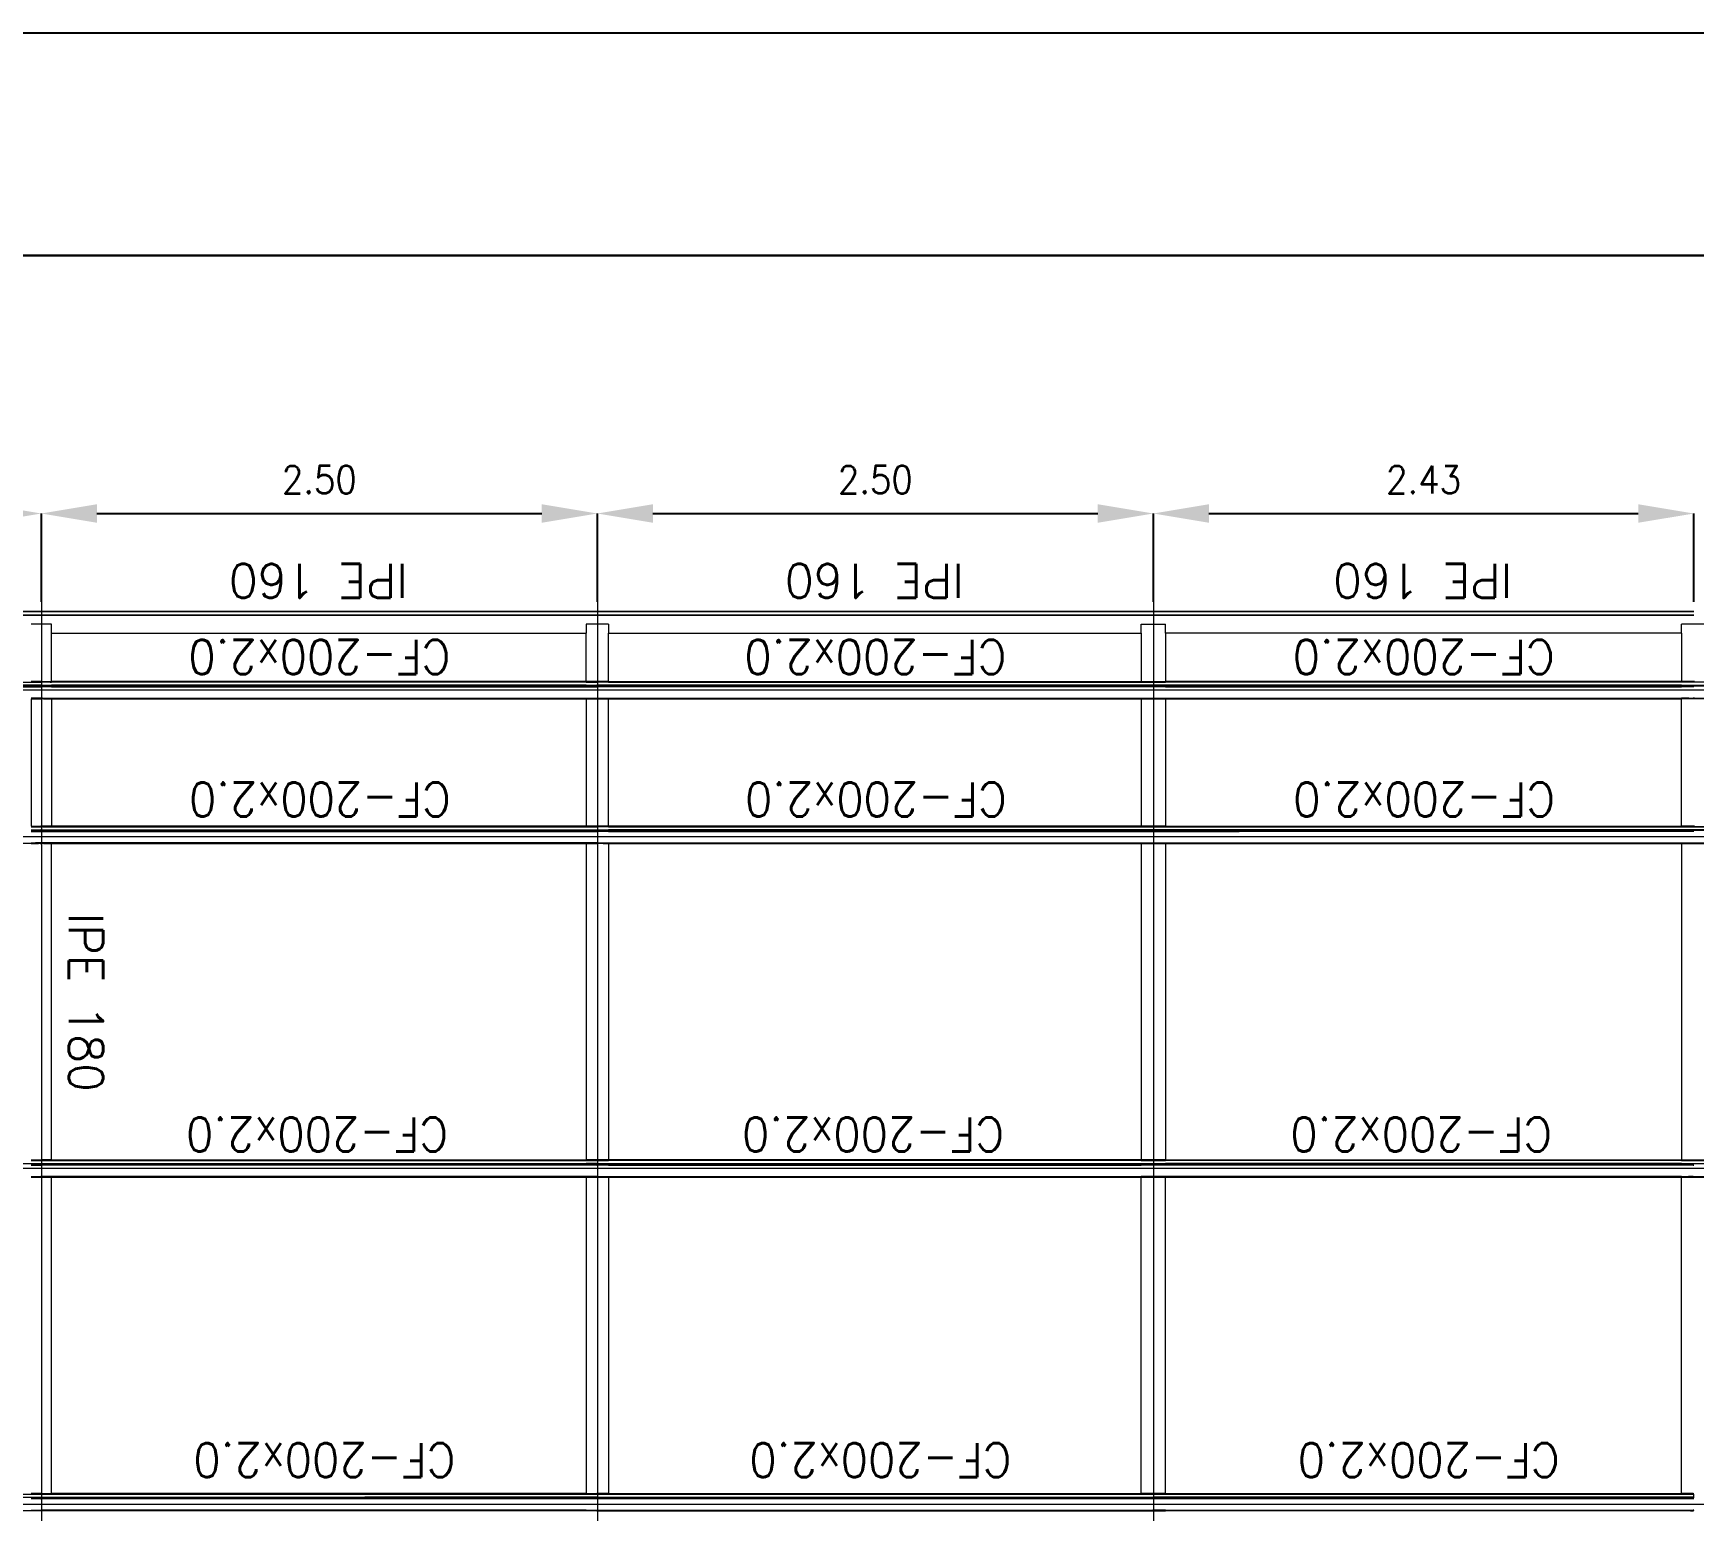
# Model space of a CAD drawing. Header units: inches. Extents: x 72863 to 72995, y 49095 to 49225.
# Drawn here: x 72873.06 to 72880.53, y 49183.51 to 49190.15 of the extents above; entities that cross this region are included whole.
import ezdxf
from ezdxf.enums import TextEntityAlignment as Align

# ---------------------------------------------------------------- set-up
doc = ezdxf.new("R2010")
doc.units = ezdxf.units.IN
doc.layers.get('0').update_dxf_attribs({"lineweight": 15})
for name, color, linetype, lineweight in [('BARRAS_DE_ACERO', 7, 'Continuous', 9), ('Cotas', 200, 'Continuous', 9), ('ejes', 251, 'Continuous', 9), ('REFERENCIA_DE_LAS_BARRAS', 2, 'Continuous', 9)]:
    doc.layers.add(name, color=color, linetype=linetype, lineweight=lineweight)
doc.layers.add('VG', color=7, linetype='Continuous')
doc.styles.add('80-100', font='romans.shx', dxfattribs={"width": 0.9, "height": 0.125})
doc.styles.add('CYPETXT', font='romans__.ttf', dxfattribs={"height": 0.2})
doc.dimstyles.new('Copia(2) de 100_conlineas_ESCALADO', dxfattribs={"dimtxt": 0.125, "dimasz": 0.25, "dimexe": 0, "dimexo": 0.1, "dimgap": 0.09, "dimtad": 1, "dimzin": 4, "dimdsep": 46, "dimtxsty": '80-100', "dimcen": 0.1, "dimclrd": 256, "dimclre": 256, "dimclrt": 256, "dimadec": 0, "dimazin": 0, "dimtfac": 1, "dimtix": 1, "dimtmove": 2, "dimatfit": 3, "dimfxl": 1, "dimtvp": 1.058824, "dimtolj": 1, "dimtzin": 1, "dimarcsym": 0})

# ---------------------------------------------------------------- blocks, each defined once
blk = doc.blocks.new('PLANTILLA')
at = {"layer": 'VG'}
for p, q in [((72904.7103, 49224.7112), (72862.7103, 49224.7112)), ((72864.7103, 49223.7112), (72903.7103, 49223.7112))]:
    blk.add_line(p, q, dxfattribs=at)
blk.add_lwpolyline([(72903.7103, 49199.5612), (72903.7103, 49223.7112), (72864.7103, 49223.7112), (72864.7103, 49196.0112), (72885.7103, 49196.0112), (72885.7103, 49199.6112)], dxfattribs=at)
blk = doc.blocks.new('*D175')
at = {"layer": 'Cotas', "lineweight": -2, "transparency": 16777216}
for p, q in [((72870.5998, 49187.597), (72870.5998, 49187.9944)), ((72870.8498, 49187.9944), (72872.8498, 49187.9944)), ((72873.0998, 49187.597), (72873.0998, 49187.9944))]:
    blk.add_line(p, q, dxfattribs=at)
at = {"layer": 'Cotas', "transparency": 16777216}
for points in [[(72870.8498, 49188.0361), (72870.8498, 49187.9528), (72870.5998, 49187.9944)], [(72872.8498, 49188.0361), (72872.8498, 49187.9528), (72873.0998, 49187.9944)]]:
    blk.add_solid(points, dxfattribs=at)
at = {"layer": 'Defpoints', "color": 0, "transparency": 16777216}
for p in [(72873.0998, 49187.9944), (72870.5998, 49187.497), (72873.0998, 49187.497)]:
    blk.add_point(p, dxfattribs=at)
at = {"layer": 'Cotas', "transparency": 16777216, "insert": (72871.8498, 49188.1469), "char_height": 0.125, "attachment_point": 5, "style": '80-100'}
blk.add_mtext('\\A1;2.50', dxfattribs=at)
blk = doc.blocks.new('*D176')
at = {"layer": 'Cotas', "lineweight": -2, "transparency": 16777216}
for p, q in [((72873.0998, 49187.597), (72873.0998, 49187.9944)), ((72873.3498, 49187.9944), (72875.3498, 49187.9944)), ((72875.5998, 49187.597), (72875.5998, 49187.9944))]:
    blk.add_line(p, q, dxfattribs=at)
at = {"layer": 'Cotas', "transparency": 16777216}
for points in [[(72873.3498, 49188.0361), (72873.3498, 49187.9528), (72873.0998, 49187.9944)], [(72875.3498, 49188.0361), (72875.3498, 49187.9528), (72875.5998, 49187.9944)]]:
    blk.add_solid(points, dxfattribs=at)
at = {"layer": 'Defpoints', "color": 0, "transparency": 16777216}
for p in [(72875.5998, 49187.9944), (72873.0998, 49187.497), (72875.5998, 49187.497)]:
    blk.add_point(p, dxfattribs=at)
at = {"layer": 'Cotas', "transparency": 16777216, "insert": (72874.3498, 49188.1469), "char_height": 0.125, "attachment_point": 5, "style": '80-100'}
blk.add_mtext('\\A1;2.50', dxfattribs=at)
blk = doc.blocks.new('*D177')
at = {"layer": 'Cotas', "lineweight": -2, "transparency": 16777216}
for p, q in [((72875.5998, 49187.597), (72875.5998, 49187.9944)), ((72875.8498, 49187.9944), (72877.8498, 49187.9944)), ((72878.0998, 49187.597), (72878.0998, 49187.9944))]:
    blk.add_line(p, q, dxfattribs=at)
at = {"layer": 'Cotas', "transparency": 16777216}
for points in [[(72875.8498, 49188.0361), (72875.8498, 49187.9528), (72875.5998, 49187.9944)], [(72877.8498, 49188.0361), (72877.8498, 49187.9528), (72878.0998, 49187.9944)]]:
    blk.add_solid(points, dxfattribs=at)
at = {"layer": 'Defpoints', "color": 0, "transparency": 16777216}
for p in [(72878.0998, 49187.9944), (72875.5998, 49187.497), (72878.0998, 49187.497)]:
    blk.add_point(p, dxfattribs=at)
at = {"layer": 'Cotas', "transparency": 16777216, "insert": (72876.8498, 49188.1469), "char_height": 0.125, "attachment_point": 5, "style": '80-100'}
blk.add_mtext('\\A1;2.50', dxfattribs=at)
blk = doc.blocks.new('*D178')
at = {"layer": 'Cotas', "lineweight": -2, "transparency": 16777216}
for p, q in [((72878.0998, 49187.597), (72878.0998, 49187.9944)), ((72878.3498, 49187.9944), (72880.2798, 49187.9944)), ((72880.5298, 49187.597), (72880.5298, 49187.9944))]:
    blk.add_line(p, q, dxfattribs=at)
at = {"layer": 'Cotas', "transparency": 16777216}
for points in [[(72878.3498, 49188.0361), (72878.3498, 49187.9528), (72878.0998, 49187.9944)], [(72880.2798, 49188.0361), (72880.2798, 49187.9528), (72880.5298, 49187.9944)]]:
    blk.add_solid(points, dxfattribs=at)
at = {"layer": 'Defpoints', "color": 0, "transparency": 16777216}
for p in [(72880.5298, 49187.9944), (72878.0998, 49187.497), (72880.5298, 49187.497)]:
    blk.add_point(p, dxfattribs=at)
at = {"layer": 'Cotas', "transparency": 16777216, "insert": (72879.3148, 49188.1469), "char_height": 0.125, "attachment_point": 5, "style": '80-100'}
blk.add_mtext('\\A1;2.43', dxfattribs=at)

msp = doc.modelspace()

# ---------------------------------------------------------------- linework, layer by layer
at = {"layer": 'BARRAS_DE_ACERO'}
for p, q in [((72870.5998, 49187.5385), (72880.5298, 49187.5385)), ((72873.1453, 49187.497), (72873.0543, 49187.497)), ((72873.1453, 49187.4562), (72873.1453, 49187.497)), ((72875.6498, 49187.497), (72875.6498, 49187.4562)), ((72878.1548, 49187.4562), (72878.1548, 49187.497)), ((72880.5848, 49187.497), (72880.4748, 49187.497)), ((72880.4748, 49187.4562), (72880.4748, 49187.497)), ((72873.1453, 49187.4562), (72875.5498, 49187.4562)), ((72875.5498, 49187.2397), (72875.5498, 49187.4562)), ((72878.0448, 49187.4562), (72878.0448, 49187.2397)), ((72878.1548, 49187.4562), (72878.1548, 49187.2397)), ((72880.4748, 49187.4562), (72878.1548, 49187.4562)), ((72880.4748, 49187.4562), (72880.4748, 49187.2397)), ((72873.1011, 49187.2173), (72865.7703, 49187.2173)), ((72873.1024, 49187.2221), (72868.1024, 49187.2221)), ((72870.5998, 49187.2156), (72873.0998, 49187.2156)), ((72870.6429, 49187.22), (72873.1024, 49187.22)), ((72873.1024, 49187.2205), (72870.6453, 49187.2205)), ((72873.0971, 49187.2397), (72873.0543, 49187.2397)), ((72873.0543, 49187.2355), (72873.0971, 49187.2355)), ((72873.057, 49187.2382), (72873.0701, 49187.2382)), ((72873.0701, 49187.2382), (72873.0813, 49187.2382)), ((72873.0971, 49187.2382), (72873.0813, 49187.2382)), ((72873.0971, 49187.2397), (72873.1024, 49187.2397)), ((72873.1024, 49187.2362), (72873.0971, 49187.2362)), ((72873.0971, 49187.2355), (72873.1011, 49187.2355)), ((72873.1024, 49187.2355), (72873.1011, 49187.2355)), ((72873.1024, 49187.2173), (72873.1011, 49187.2173)), ((72873.1024, 49187.2382), (72873.1185, 49187.2382)), ((72873.139, 49187.2362), (72873.1024, 49187.2362)), ((72873.1024, 49187.2362), (72873.1024, 49187.2362)), ((72873.1024, 49187.2355), (72873.1024, 49187.2355)), ((72873.1393, 49187.2355), (72873.1024, 49187.2355)), ((72873.1024, 49187.2221), (72873.1453, 49187.2221)), ((72873.1024, 49187.2221), (72873.1024, 49187.2221)), ((72873.1024, 49187.2205), (72873.1453, 49187.2205)), ((72873.1024, 49187.2205), (72873.1024, 49187.2205)), ((72873.1024, 49187.22), (72873.1453, 49187.22)), ((72878.0998, 49187.2173), (72873.1024, 49187.2173)), ((72873.1185, 49187.2382), (72875.5498, 49187.2382)), ((72873.1453, 49187.2362), (72873.139, 49187.2362)), ((72873.1393, 49187.2355), (72873.1453, 49187.2355)), ((72875.5498, 49187.2397), (72873.1453, 49187.2397)), ((72875.5498, 49187.2362), (72873.1453, 49187.2362)), ((72875.5498, 49187.2355), (72873.1453, 49187.2355)), ((72875.5498, 49187.2221), (72873.1453, 49187.2221)), ((72873.1453, 49187.2205), (72875.597, 49187.2205)), ((72875.6498, 49187.22), (72873.1453, 49187.22)), ((72873.1453, 49187.2156), (72875.5998, 49187.2156)), ((72875.6026, 49187.2397), (72875.5498, 49187.2397)), ((72875.6012, 49187.2382), (72875.5498, 49187.2382)), ((72875.5573, 49187.2362), (72875.5498, 49187.2362)), ((72875.5498, 49187.2355), (72875.597, 49187.2355)), ((72875.5498, 49187.2221), (72875.597, 49187.2221)), ((72875.597, 49187.2362), (72875.5573, 49187.2362)), ((72875.6498, 49187.2362), (72875.597, 49187.2362)), ((72875.6026, 49187.2355), (72875.597, 49187.2355)), ((72875.6498, 49187.2221), (72875.597, 49187.2221)), ((72875.6498, 49187.2205), (72875.597, 49187.2205)), ((72878.0998, 49187.2156), (72875.5998, 49187.2156)), ((72875.6498, 49187.2397), (72875.6026, 49187.2397)), ((72875.6498, 49187.2355), (72875.6026, 49187.2355)), ((72875.6498, 49187.2382), (72875.625, 49187.2382)), ((72875.6498, 49187.2397), (72878.0448, 49187.2397)), ((72875.6498, 49187.2382), (72878.0448, 49187.2382)), ((72875.6498, 49187.2362), (72878.0448, 49187.2362)), ((72878.1548, 49187.2221), (72875.6498, 49187.2221)), ((72878.0968, 49187.2205), (72875.6498, 49187.2205)), ((72878.1027, 49187.22), (72875.6498, 49187.22)), ((72875.6498, 49187.2189), (72878.1446, 49187.2189)), ((72878.0448, 49187.2397), (72878.1548, 49187.2397)), ((72878.0773, 49187.2382), (72878.0448, 49187.2382)), ((72878.0448, 49187.2362), (72878.0968, 49187.2362)), ((72878.0773, 49187.2382), (72878.0968, 49187.2382)), ((72878.1027, 49187.2382), (72878.0968, 49187.2382)), ((72878.1022, 49187.2362), (72878.0968, 49187.2362)), ((72878.1027, 49187.2355), (72878.0968, 49187.2355)), ((72878.0968, 49187.2205), (72878.1548, 49187.2205)), ((72878.0998, 49187.2173), (72878.1012, 49187.2173)), ((72878.0998, 49187.2156), (72878.1027, 49187.2156)), ((72878.1012, 49187.2173), (72878.1027, 49187.2173)), ((72878.1548, 49187.2362), (72878.1022, 49187.2362)), ((72878.1027, 49187.2382), (72878.1544, 49187.2382)), ((72878.1027, 49187.2355), (72878.1548, 49187.2355)), ((72878.1548, 49187.22), (72878.1027, 49187.22)), ((72878.1027, 49187.2173), (72878.1306, 49187.2173)), ((72878.1548, 49187.2156), (72878.1027, 49187.2156)), ((72878.1306, 49187.2173), (72878.1548, 49187.2173)), ((72878.1446, 49187.2189), (72878.1548, 49187.2189)), ((72880.4748, 49187.2382), (72878.1544, 49187.2382)), ((72880.4748, 49187.2397), (72878.1548, 49187.2397)), ((72880.5773, 49187.2362), (72878.1548, 49187.2362)), ((72880.5298, 49187.2355), (72878.1548, 49187.2355)), ((72880.4748, 49187.2221), (72878.1548, 49187.2221)), ((72880.4748, 49187.2205), (72878.1548, 49187.2205)), ((72878.1548, 49187.22), (72880.4748, 49187.22)), ((72880.4748, 49187.2189), (72878.1548, 49187.2189)), ((72878.1548, 49187.2173), (72880.4748, 49187.2173)), ((72878.1548, 49187.2156), (72880.4748, 49187.2156)), ((72880.5327, 49187.2397), (72880.4748, 49187.2397)), ((72880.4748, 49187.2205), (72880.5268, 49187.2205)), ((72880.4748, 49187.22), (72880.5268, 49187.22)), ((72880.4748, 49187.2189), (72880.5268, 49187.2189)), ((72880.4748, 49187.2173), (72880.5268, 49187.2173)), ((72880.5268, 49187.2156), (72880.4748, 49187.2156)), ((72880.5257, 49187.2221), (72880.5254, 49187.2221)), ((72880.53, 49187.2205), (72880.5268, 49187.2205)), ((72880.5268, 49187.22), (72880.5298, 49187.22)), ((72884.7123, 49187.2189), (72880.5268, 49187.2189)), ((72880.5298, 49187.2173), (72880.5268, 49187.2173)), ((72880.5298, 49187.2156), (72880.5268, 49187.2156)), ((72873.0971, 49187.1649), (72873.0543, 49187.1649)), ((72873.0543, 49187.1632), (72873.0744, 49187.1632)), ((72873.0543, 49187.1618), (72873.0971, 49187.1618)), ((72873.0543, 49187.161), (72873.0898, 49187.161)), ((72873.0543, 49187.1608), (72873.0971, 49187.1608)), ((72873.0744, 49187.1632), (72873.0971, 49187.1632)), ((72873.0898, 49187.161), (72873.0971, 49187.161)), ((72873.1024, 49187.1649), (72873.0971, 49187.1649)), ((72873.1024, 49187.1632), (72873.0971, 49187.1632)), ((72873.1024, 49187.1618), (72873.0971, 49187.1618)), ((72873.1024, 49187.161), (72873.0971, 49187.161)), ((72873.1453, 49187.1608), (72873.0971, 49187.1608)), ((72873.1024, 49187.1649), (72873.1024, 49187.1649)), ((72873.1056, 49187.1649), (72873.1024, 49187.1649)), ((72873.1024, 49187.1632), (72873.1043, 49187.1632)), ((72873.1024, 49187.1618), (72873.1024, 49187.1618)), ((72873.1024, 49187.1618), (72873.1024, 49187.1618)), ((72873.1024, 49187.1618), (72873.1032, 49187.1618)), ((72873.1098, 49187.161), (72873.1024, 49187.161)), ((72873.1232, 49187.1618), (72873.1032, 49187.1618)), ((72873.1043, 49187.1632), (72875.597, 49187.1632)), ((72873.1056, 49187.1649), (72878.1027, 49187.1649)), ((72873.1098, 49187.161), (72873.1453, 49187.161)), ((72873.1232, 49187.1618), (72875.597, 49187.1618)), ((72875.5498, 49187.161), (72873.1453, 49187.161)), ((72873.1453, 49187.1608), (72875.5498, 49187.1608)), ((72875.5498, 49187.161), (72875.6498, 49187.161)), ((72875.5498, 49187.1608), (72875.6026, 49187.1608)), ((72875.603, 49187.1632), (72875.597, 49187.1632)), ((72875.6498, 49187.1608), (72875.6026, 49187.1608)), ((72875.603, 49187.1632), (72880.4748, 49187.1632)), ((72878.1458, 49187.161), (72875.6498, 49187.161)), ((72875.6498, 49187.1608), (72878.0448, 49187.1608)), ((72875.6498, 49186.5893), (72875.6498, 49187.1608)), ((72878.0448, 49187.1608), (72878.1548, 49187.1608)), ((72878.1027, 49187.1649), (72880.4748, 49187.1649)), ((72878.1548, 49187.161), (72878.1458, 49187.161)), ((72884.7123, 49187.161), (72878.1548, 49187.161)), ((72878.1548, 49187.1608), (72880.4748, 49187.1608)), ((72878.1548, 49187.1608), (72878.1548, 49186.5893)), ((72880.5082, 49187.1649), (72880.4748, 49187.1649)), ((72880.4748, 49187.1632), (72880.5268, 49187.1632)), ((72884.7123, 49187.1618), (72880.4748, 49187.1618)), ((72880.5848, 49187.1608), (72880.4748, 49187.1608)), ((72880.5082, 49187.1649), (72880.5268, 49187.1649)), ((72880.5327, 49187.1649), (72880.5268, 49187.1649)), ((72880.5848, 49187.1632), (72880.5268, 49187.1632)), ((72873.0543, 49186.5878), (72873.0971, 49186.5878)), ((72873.0543, 49186.5851), (72873.0971, 49186.5851)), ((72873.0612, 49186.5858), (72873.0971, 49186.5858)), ((72880.4748, 49186.5878), (72873.0971, 49186.5878)), ((72873.1024, 49186.5858), (72873.0971, 49186.5858)), ((72873.1024, 49186.5851), (72873.0971, 49186.5851)), ((72873.1453, 49186.5851), (72873.1024, 49186.5851)), ((72873.1066, 49186.5858), (72873.1453, 49186.5858)), ((72873.1453, 49186.5858), (72875.5498, 49186.5858)), ((72875.6026, 49186.5851), (72873.1453, 49186.5851)), ((72875.6498, 49186.5893), (72875.5498, 49186.5893)), ((72875.5498, 49186.5858), (72875.597, 49186.5858)), ((72875.597, 49186.5858), (72875.6025, 49186.5858)), ((72875.6026, 49186.5858), (72875.6025, 49186.5858)), ((72875.6498, 49186.5858), (72875.6026, 49186.5858)), ((72875.6498, 49186.5851), (72875.6026, 49186.5851)), ((72880.5848, 49186.5858), (72875.6498, 49186.5858)), ((72875.6498, 49186.5851), (72878.1548, 49186.5851)), ((72878.1548, 49186.5893), (72878.0448, 49186.5893)), ((72880.5327, 49186.5893), (72880.4748, 49186.5893)), ((72880.4748, 49186.5878), (72880.5848, 49186.5878)), ((72873.0898, 49186.5106), (72870.5543, 49186.5106)), ((72873.0543, 49186.5717), (72873.0957, 49186.5717)), ((72873.0543, 49186.5702), (72873.0951, 49186.5702)), ((72873.0543, 49186.5696), (72873.0971, 49186.5696)), ((72873.0971, 49186.5685), (72873.0543, 49186.5685)), ((72873.0971, 49186.567), (72873.0543, 49186.567)), ((72873.0543, 49186.5652), (72873.0971, 49186.5652)), ((72873.0543, 49186.5145), (72873.0737, 49186.5145)), ((72873.0543, 49186.5114), (72873.0867, 49186.5114)), ((72873.0971, 49186.5105), (72873.0543, 49186.5105)), ((72873.0971, 49186.5114), (72873.0867, 49186.5114)), ((72873.0942, 49186.5106), (72873.0898, 49186.5106)), ((72873.0942, 49186.5106), (72873.0971, 49186.5106)), ((72873.0951, 49186.5702), (72873.0971, 49186.5702)), ((72873.0957, 49186.5717), (72873.0971, 49186.5717)), ((72873.1024, 49186.5717), (72873.0971, 49186.5717)), ((72873.0998, 49186.5702), (72873.0971, 49186.5702)), ((72873.1024, 49186.5696), (72873.0971, 49186.5696)), ((72873.0971, 49186.5685), (72873.1452, 49186.5685)), ((72873.0971, 49186.567), (72873.1453, 49186.567)), ((72873.0971, 49186.5652), (72875.6026, 49186.5652)), ((72873.1453, 49186.5128), (72873.0971, 49186.5128)), ((72873.1453, 49186.5114), (72873.0971, 49186.5114)), ((72873.1098, 49186.5106), (72873.0971, 49186.5106)), ((72873.0971, 49186.5105), (72873.1024, 49186.5105)), ((72873.0998, 49186.5702), (72873.1024, 49186.5702)), ((72873.1024, 49186.5717), (72873.1024, 49186.5717)), ((72873.1034, 49186.5717), (72873.1024, 49186.5717)), ((72873.1024, 49186.5702), (72873.1024, 49186.5702)), ((72875.5498, 49186.5702), (72873.1024, 49186.5702)), ((72873.1453, 49186.5105), (72873.1024, 49186.5105)), ((72873.1034, 49186.5717), (72873.1453, 49186.5717)), ((72875.6026, 49186.5685), (72873.1452, 49186.5685)), ((72873.1453, 49186.5717), (72874.5538, 49186.5717)), ((72875.6026, 49186.567), (72873.1453, 49186.567)), ((72873.1453, 49186.5128), (72875.603, 49186.5128)), ((72875.6254, 49186.5114), (72873.1453, 49186.5114)), ((72875.5498, 49186.5105), (72873.1453, 49186.5105)), ((72873.1453, 49185.0893), (72873.1453, 49186.5105)), ((72874.5538, 49186.5717), (72875.6498, 49186.5717)), ((72875.5498, 49186.5702), (72875.6498, 49186.5702)), ((72875.5498, 49186.5105), (72875.597, 49186.5105)), ((72875.5498, 49186.5105), (72875.5498, 49185.0893)), ((72875.6107, 49186.5106), (72875.597, 49186.5106)), ((72875.6026, 49186.5105), (72875.597, 49186.5105)), ((72875.6498, 49186.5685), (72875.6026, 49186.5685)), ((72875.6026, 49186.567), (72875.6498, 49186.567)), ((72875.6498, 49186.5652), (72875.6026, 49186.5652)), ((72875.6026, 49186.5145), (72888.9623, 49186.5145)), ((72875.6498, 49186.5105), (72875.6026, 49186.5105)), ((72875.603, 49186.5128), (72884.7765, 49186.5128)), ((72875.6498, 49186.5106), (72875.6107, 49186.5106)), ((72875.6254, 49186.5114), (72884.7123, 49186.5114)), ((72877.0538, 49186.5717), (72875.6498, 49186.5717)), ((72875.6498, 49186.5702), (72880.5848, 49186.5702)), ((72875.6498, 49186.5696), (72878.1531, 49186.5696)), ((72875.6498, 49186.5685), (72878.1548, 49186.5685)), ((72875.6498, 49186.567), (72878.4904, 49186.567)), ((72875.6498, 49186.5652), (72878.4863, 49186.5652)), ((72878.0448, 49186.5106), (72875.6498, 49186.5106)), ((72879.5131, 49186.5717), (72877.0538, 49186.5717)), ((72878.0448, 49186.5106), (72884.7655, 49186.5106)), ((72878.0448, 49186.5105), (72878.0448, 49185.0893)), ((72878.0968, 49186.5105), (72878.0448, 49186.5105)), ((72880.5848, 49186.5696), (72878.1531, 49186.5696)), ((72878.1548, 49186.5685), (72880.5298, 49186.5685)), ((72878.1548, 49186.5105), (72878.1548, 49185.0893)), ((72880.5298, 49186.5652), (72878.4863, 49186.5652)), ((72880.5298, 49186.567), (72878.4904, 49186.567)), ((72880.5848, 49186.5717), (72879.5131, 49186.5717)), ((72880.4748, 49186.5105), (72880.4748, 49185.0893)), ((72880.5848, 49186.5105), (72880.4748, 49186.5105)), ((72873.0543, 49185.0893), (72873.1024, 49185.0893)), ((72873.1453, 49185.0893), (72873.1024, 49185.0893)), ((72873.1453, 49185.0893), (72875.5498, 49185.0893)), ((72875.6498, 49185.0893), (72875.5498, 49185.0893)), ((72878.0448, 49185.0893), (72875.6498, 49185.0893)), ((72878.1548, 49185.0893), (72878.0448, 49185.0893)), ((72878.1548, 49185.0893), (72880.4748, 49185.0893)), ((72880.4748, 49185.0893), (72880.5848, 49185.0893)), ((72870.5971, 49185.0717), (72875.5498, 49185.0717)), ((72873.0543, 49185.0878), (72873.145, 49185.0878)), ((72873.0971, 49185.0858), (72873.0543, 49185.0858)), ((72873.0543, 49185.0851), (72875.5498, 49185.0851)), ((72873.0971, 49185.0696), (72873.0543, 49185.0696)), ((72873.0971, 49185.0685), (72873.0543, 49185.0685)), ((72873.0971, 49185.067), (72873.0543, 49185.067)), ((72873.0543, 49185.0652), (72873.0971, 49185.0652)), ((72873.0543, 49185.0145), (72873.0971, 49185.0145)), ((72873.0971, 49185.0858), (72873.1453, 49185.0858)), ((72873.0971, 49185.0685), (72875.5498, 49185.0685)), ((72873.0971, 49185.067), (72873.1453, 49185.067)), ((72873.0971, 49185.0652), (72873.1024, 49185.0652)), ((72873.1453, 49185.0145), (72873.0971, 49185.0145)), ((72875.5498, 49185.0878), (72873.145, 49185.0878)), ((72873.1453, 49185.0858), (72875.5498, 49185.0858)), ((72875.5498, 49185.067), (72873.1453, 49185.067)), ((72875.5498, 49185.0145), (72873.1453, 49185.0145)), ((72875.5984, 49185.0878), (72875.5498, 49185.0878)), ((72875.5498, 49185.0858), (72875.5621, 49185.0858)), ((72875.5498, 49185.0851), (72875.5903, 49185.0851)), ((72875.597, 49185.0717), (72875.5498, 49185.0717)), ((72875.5498, 49185.0685), (72875.5596, 49185.0685)), ((72875.597, 49185.0652), (72875.5498, 49185.0652)), ((72875.597, 49185.0145), (72875.5498, 49185.0145)), ((72875.597, 49185.0685), (72875.5596, 49185.0685)), ((72875.5621, 49185.0858), (72875.5849, 49185.0858)), ((72875.6274, 49185.0858), (72875.5849, 49185.0858)), ((72875.5903, 49185.0851), (72875.597, 49185.0851)), ((72875.597, 49185.0851), (72875.6498, 49185.0851)), ((72875.597, 49185.0717), (72875.6365, 49185.0717)), ((72875.597, 49185.0702), (72875.6123, 49185.0702)), ((72875.6123, 49185.0696), (72875.597, 49185.0696)), ((72875.6186, 49185.0685), (72875.597, 49185.0685)), ((72875.597, 49185.0652), (72875.5998, 49185.0652)), ((72875.597, 49185.0145), (72878.0448, 49185.0145)), ((72875.5984, 49185.0878), (72875.6498, 49185.0878)), ((72875.5998, 49185.067), (72875.6265, 49185.067)), ((72875.6498, 49185.0652), (72875.5998, 49185.0652)), ((72878.0448, 49185.0702), (72875.6123, 49185.0702)), ((72878.0448, 49185.0685), (72875.6186, 49185.0685)), ((72878.0448, 49185.067), (72875.6265, 49185.067)), ((72875.6274, 49185.0858), (72875.6498, 49185.0858)), ((72875.6365, 49185.0717), (72878.0448, 49185.0717)), ((72875.6498, 49185.0878), (72878.0448, 49185.0878)), ((72878.0448, 49185.0858), (72875.6498, 49185.0858)), ((72878.0448, 49185.0851), (72875.6498, 49185.0851)), ((72875.6498, 49185.0851), (72875.6498, 49185.0851)), ((72875.6498, 49185.0652), (72878.0448, 49185.0652)), ((72878.1027, 49185.0878), (72878.0448, 49185.0878)), ((72878.0596, 49185.0858), (72878.0448, 49185.0858)), ((72878.0448, 49185.0851), (72878.0968, 49185.0851)), ((72878.0448, 49185.0702), (72878.0968, 49185.0702)), ((72878.0448, 49185.0685), (72878.0968, 49185.0685)), ((72878.0448, 49185.067), (72878.0968, 49185.067)), ((72878.0968, 49185.0652), (72878.0448, 49185.0652)), ((72878.0968, 49185.0145), (72878.0448, 49185.0145)), ((72878.0596, 49185.0858), (72878.0968, 49185.0858)), ((72880.5848, 49185.0858), (72878.0968, 49185.0858)), ((72878.0968, 49185.0851), (72878.1548, 49185.0851)), ((72878.1548, 49185.0702), (72878.0968, 49185.0702)), ((72878.0968, 49185.0685), (72878.1548, 49185.0685)), ((72878.0968, 49185.067), (72878.0998, 49185.067)), ((72880.4748, 49185.0652), (72878.0968, 49185.0652)), ((72880.4748, 49185.0145), (72878.0968, 49185.0145)), ((72878.1548, 49185.067), (72878.0998, 49185.067)), ((72880.5327, 49185.0878), (72878.1027, 49185.0878)), ((72880.4748, 49185.0851), (72878.1548, 49185.0851)), ((72880.4748, 49185.0717), (72878.1548, 49185.0717)), ((72878.1548, 49185.0702), (72879.9223, 49185.0702)), ((72878.1548, 49185.0696), (72880.4748, 49185.0696)), ((72878.1548, 49185.0685), (72880.4748, 49185.0685)), ((72880.4748, 49185.067), (72878.1548, 49185.067)), ((72880.4748, 49185.0702), (72879.9223, 49185.0702)), ((72880.4748, 49185.0717), (72880.5268, 49185.0717)), ((72880.5268, 49185.0702), (72880.4748, 49185.0702)), ((72880.4748, 49185.0696), (72880.5268, 49185.0696)), ((72880.4748, 49185.0685), (72880.5268, 49185.0685)), ((72880.4748, 49185.067), (72880.5268, 49185.067)), ((72880.5268, 49185.0652), (72880.4748, 49185.0652)), ((72880.4748, 49185.0145), (72880.5058, 49185.0145)), ((72880.5268, 49185.0145), (72880.5058, 49185.0145)), ((72880.5268, 49185.0851), (72880.5848, 49185.0851)), ((72880.5268, 49185.0717), (72884.7123, 49185.0717)), ((72880.5268, 49185.0702), (72880.5298, 49185.0702)), ((72880.5268, 49185.0696), (72880.5298, 49185.0696)), ((72880.5268, 49185.0685), (72880.5298, 49185.0685)), ((72880.5268, 49185.067), (72880.5298, 49185.067)), ((72880.5268, 49185.0652), (72880.5298, 49185.0652)), ((72880.5268, 49185.0145), (72880.5327, 49185.0145)), ((72873.0543, 49185.0114), (72873.0971, 49185.0114)), ((72873.0543, 49185.0106), (72873.0971, 49185.0106)), ((72873.0543, 49185.0105), (72873.0971, 49185.0105)), ((72873.0971, 49185.0128), (72873.1024, 49185.0128)), ((72873.0971, 49185.0106), (72875.5498, 49185.0106)), ((72873.0971, 49185.0105), (72873.1453, 49185.0105)), ((72873.1024, 49185.0128), (72873.1453, 49185.0128)), ((72873.1453, 49185.0128), (72875.5498, 49185.0128)), ((72873.1453, 49185.0114), (72875.5498, 49185.0114)), ((72873.1453, 49183.5893), (72873.1453, 49185.0105)), ((72873.1453, 49185.0105), (72875.5498, 49185.0105)), ((72875.597, 49185.0128), (72875.5498, 49185.0128)), ((72875.597, 49185.0114), (72875.5498, 49185.0114)), ((72875.597, 49185.0106), (72875.5498, 49185.0106)), ((72875.5498, 49185.0105), (72875.597, 49185.0105)), ((72875.597, 49185.0128), (72875.605, 49185.0128)), ((72875.597, 49185.0114), (72875.6498, 49185.0114)), ((72875.597, 49185.0106), (72875.6498, 49185.0106)), ((72875.597, 49185.0105), (72875.6498, 49185.0105)), ((72875.6498, 49185.0114), (72878.0448, 49185.0114)), ((72875.6498, 49185.0106), (72878.0448, 49185.0106)), ((72875.6498, 49185.0105), (72875.6498, 49183.5893)), ((72878.0448, 49185.0105), (72875.6498, 49185.0105)), ((72878.0968, 49185.0114), (72878.0448, 49185.0114)), ((72878.0448, 49185.0106), (72878.0968, 49185.0106)), ((72878.0448, 49185.0105), (72878.0968, 49185.0105)), ((72878.0968, 49185.0128), (72878.1548, 49185.0128)), ((72878.0968, 49185.0114), (72878.1027, 49185.0114)), ((72878.1548, 49185.0105), (72878.0968, 49185.0105)), ((72878.1027, 49185.0114), (72878.1544, 49185.0114)), ((72878.1548, 49185.0114), (72878.1544, 49185.0114)), ((72878.1548, 49185.0128), (72880.4748, 49185.0128)), ((72878.1548, 49185.0114), (72880.4748, 49185.0114)), ((72878.1548, 49183.5893), (72878.1548, 49185.0105)), ((72880.4748, 49185.0105), (72878.1548, 49185.0105)), ((72880.5068, 49185.0128), (72880.4748, 49185.0128)), ((72880.5268, 49185.0114), (72880.4748, 49185.0114)), ((72880.4748, 49185.0106), (72880.5268, 49185.0106)), ((72880.5268, 49185.0105), (72880.4748, 49185.0105)), ((72880.5268, 49185.0128), (72880.5068, 49185.0128)), ((72880.5848, 49185.0128), (72880.5268, 49185.0128)), ((72880.5268, 49185.0114), (72880.5848, 49185.0114)), ((72880.5268, 49185.0106), (72880.5848, 49185.0106)), ((72880.5848, 49185.0105), (72880.5268, 49185.0105)), ((72870.6453, 49183.5858), (72873.1024, 49183.5858)), ((72870.6453, 49183.5851), (72873.1453, 49183.5851)), ((72872.0538, 49183.5717), (72873.0971, 49183.5717)), ((72873.0971, 49183.5893), (72873.0543, 49183.5893)), ((72873.0971, 49183.5702), (72873.0543, 49183.5702)), ((72873.0971, 49183.5696), (72873.0543, 49183.5696)), ((72873.0971, 49183.5685), (72873.0543, 49183.5685)), ((72873.0543, 49183.567), (72873.0971, 49183.567)), ((72873.0971, 49183.5652), (72873.0543, 49183.5652)), ((72873.0545, 49183.5878), (72873.09, 49183.5878)), ((72873.1227, 49183.5878), (72873.09, 49183.5878)), ((72873.0971, 49183.5893), (72873.1024, 49183.5893)), ((72873.0971, 49183.5717), (72874.5538, 49183.5717)), ((72873.0971, 49183.5702), (72875.5498, 49183.5702)), ((72873.0971, 49183.5696), (72875.6498, 49183.5696)), ((72873.0971, 49183.5685), (72878.0998, 49183.5685)), ((72873.1024, 49183.567), (72873.0971, 49183.567)), ((72873.0971, 49183.5652), (72873.1024, 49183.5652)), ((72873.1024, 49183.5893), (72873.1453, 49183.5893)), ((72873.1076, 49183.5858), (72873.1024, 49183.5858)), ((72878.0998, 49183.567), (72873.1024, 49183.567)), ((72873.1453, 49183.5652), (72873.1024, 49183.5652)), ((72873.1076, 49183.5858), (72873.1453, 49183.5858)), ((72873.1227, 49183.5878), (72873.1447, 49183.5878)), ((72873.1453, 49183.5878), (72873.1447, 49183.5878)), ((72875.5498, 49183.5893), (72873.1453, 49183.5893)), ((72875.5498, 49183.5878), (72873.1453, 49183.5878)), ((72873.1453, 49183.5858), (72875.5498, 49183.5858)), ((72873.1453, 49183.5851), (72875.6498, 49183.5851)), ((72878.0998, 49183.5652), (72873.1453, 49183.5652)), ((72875.6035, 49183.5717), (72874.5538, 49183.5717)), ((72875.5498, 49183.5878), (72875.597, 49183.5878)), ((72875.597, 49183.5858), (72875.5498, 49183.5858)), ((72875.5498, 49183.5702), (72878.0998, 49183.5702)), ((72875.6498, 49183.5893), (72875.597, 49183.5893)), ((72875.597, 49183.5878), (72875.5984, 49183.5878)), ((72875.597, 49183.5858), (72875.6026, 49183.5858)), ((72875.5984, 49183.5878), (72878.0448, 49183.5878)), ((72878.0448, 49183.5858), (72875.6026, 49183.5858)), ((72875.6035, 49183.5717), (72877.0538, 49183.5717)), ((72875.6498, 49183.5851), (72878.1027, 49183.5851)), ((72875.6498, 49183.5696), (72878.0998, 49183.5696)), ((72877.0538, 49183.5717), (72878.1021, 49183.5717)), ((72878.0968, 49183.5893), (72878.0448, 49183.5893)), ((72878.0772, 49183.5878), (72878.0448, 49183.5878)), ((72878.0448, 49183.5858), (72878.0968, 49183.5858)), ((72878.0772, 49183.5878), (72878.0968, 49183.5878)), ((72878.1548, 49183.5893), (72878.0968, 49183.5893)), ((72878.1548, 49183.5878), (72878.0968, 49183.5878)), ((72880.4748, 49183.5858), (72878.0968, 49183.5858)), ((72878.1027, 49183.5702), (72878.0998, 49183.5702)), ((72878.1027, 49183.5696), (72878.0998, 49183.5696)), ((72878.0998, 49183.5685), (72878.1027, 49183.5685)), ((72878.0998, 49183.567), (72878.1027, 49183.567)), ((72878.1021, 49183.5717), (72878.1027, 49183.5717)), ((72878.1027, 49183.5851), (72880.4748, 49183.5851)), ((72878.1548, 49183.5717), (72878.1027, 49183.5717)), ((72878.1027, 49183.5702), (72878.1548, 49183.5702)), ((72878.1027, 49183.5696), (72878.1478, 49183.5696)), ((72878.1331, 49183.5685), (72878.1027, 49183.5685)), ((72878.1027, 49183.567), (72880.4748, 49183.567)), ((72880.4748, 49183.5685), (72878.1331, 49183.5685)), ((72878.1478, 49183.5696), (72878.1548, 49183.5696)), ((72880.5298, 49183.5878), (72878.1548, 49183.5878)), ((72879.5131, 49183.5717), (72878.1548, 49183.5717)), ((72878.1548, 49183.5702), (72880.4748, 49183.5702)), ((72880.4748, 49183.5696), (72878.1548, 49183.5696)), ((72880.4748, 49183.5717), (72879.5131, 49183.5717)), ((72880.5268, 49183.5893), (72880.4748, 49183.5893)), ((72880.4748, 49183.5858), (72880.529, 49183.5858)), ((72880.4782, 49183.5851), (72880.4748, 49183.5851)), ((72880.525, 49183.5702), (72880.4748, 49183.5702)), ((72880.5256, 49183.5696), (72880.4748, 49183.5696)), ((72880.5268, 49183.5685), (72880.4748, 49183.5685)), ((72880.5268, 49183.567), (72880.4748, 49183.567)), ((72880.4782, 49183.5851), (72880.5268, 49183.5851)), ((72880.5268, 49183.5696), (72880.5256, 49183.5696)), ((72880.5268, 49183.5893), (72880.5298, 49183.5893)), ((72880.5268, 49183.5851), (72880.5298, 49183.5851)), ((72880.5268, 49183.5685), (72880.5293, 49183.5685)), ((72880.5268, 49183.567), (72880.5298, 49183.567)), ((72880.5284, 49183.5652), (72880.5268, 49183.5652)), ((72880.529, 49183.5858), (72880.5298, 49183.5858)), ((72873.0971, 49183.5114), (72870.6205, 49183.5114)), ((72873.0543, 49183.5145), (72873.1024, 49183.5145)), ((72873.0543, 49183.5128), (72873.0971, 49183.5128)), ((72873.0971, 49183.5128), (72873.1024, 49183.5128)), ((72873.1453, 49183.5114), (72873.0971, 49183.5114)), ((72873.1453, 49183.5145), (72873.1024, 49183.5145)), ((72873.1024, 49183.5128), (72873.1453, 49183.5128)), ((72875.5498, 49183.5145), (72873.1453, 49183.5145)), ((72875.6498, 49183.5128), (72873.1453, 49183.5128)), ((72873.1453, 49183.5128), (72873.1453, 49183.5128)), ((72873.1453, 49183.5114), (72873.1453, 49183.5114)), ((72875.5498, 49183.5114), (72873.1453, 49183.5114)), ((72875.5498, 49183.5145), (72878.0968, 49183.5145)), ((72875.597, 49183.5114), (72875.5498, 49183.5114)), ((72875.597, 49183.5114), (72875.6498, 49183.5114)), ((72875.6498, 49183.5114), (72878.0968, 49183.5114)), ((72878.1027, 49183.5145), (72878.0968, 49183.5145)), ((72878.1548, 49183.5128), (72878.0968, 49183.5128)), ((72878.0968, 49183.5114), (72878.1548, 49183.5114)), ((72878.1548, 49183.5145), (72878.1027, 49183.5145)), ((72878.1548, 49183.5128), (72880.4929, 49183.5128)), ((72880.5157, 49183.5114), (72878.1548, 49183.5114)), ((72880.5243, 49183.5128), (72880.5115, 49183.5128)), ((72880.5268, 49183.5128), (72880.5243, 49183.5128)), ((72880.5298, 49183.5145), (72880.5268, 49183.5145)), ((72880.5298, 49183.5114), (72880.5268, 49183.5114))]:
    msp.add_line(p, q, dxfattribs=at)
for points in [[(72880.5298, 49187.5539), (72870.5998, 49187.5539), (72870.5998, 49187.5531)], [(72880.5298, 49187.5531), (72870.5998, 49187.5531), (72870.5998, 49187.5474)], [(72870.5998, 49187.5385), (72870.5998, 49187.5378), (72880.5298, 49187.5378)], [(72875.6498, 49187.497), (72875.5498, 49187.497), (72875.5498, 49187.4562)], [(72878.0448, 49187.4562), (72878.0448, 49187.497), (72878.1548, 49187.497)], [(72873.1024, 49187.2397), (72873.1453, 49187.2397), (72873.1453, 49187.4562)], [(72875.6498, 49187.2397), (72875.6498, 49187.4562), (72878.0448, 49187.4562)], [(72870.6075, 49187.2362), (72873.0543, 49187.2362), (72873.0611, 49187.2362), (72873.0971, 49187.2362)], [(72875.6498, 49187.2189), (72873.1024, 49187.2189), (72870.6453, 49187.2189)], [(72873.1024, 49187.2382), (72873.1024, 49187.2382), (72873.0971, 49187.2382)], [(72873.1453, 49187.2156), (72873.1024, 49187.2156), (72873.0998, 49187.2156)], [(72875.6012, 49187.2382), (72875.6026, 49187.2382), (72875.625, 49187.2382)], [(72875.6498, 49187.2355), (72878.0448, 49187.2355), (72878.0968, 49187.2355)], [(72880.5327, 49187.2382), (72880.5268, 49187.2382), (72880.4748, 49187.2382)], [(72880.4748, 49187.2221), (72880.524, 49187.2221), (72880.5243, 49187.2221), (72880.5247, 49187.2221), (72880.525, 49187.2221), (72880.5254, 49187.2221)], [(72880.5257, 49187.2221), (72880.5261, 49187.2221), (72884.7748, 49187.2221)], [(72873.0543, 49187.1608), (72873.0543, 49186.5893), (72873.0971, 49186.5893)], [(72873.1453, 49187.1608), (72873.1453, 49186.5893), (72873.0971, 49186.5893)], [(72875.5498, 49187.1608), (72875.5498, 49186.5893), (72873.1453, 49186.5893)], [(72875.597, 49187.1618), (72878.0968, 49187.1618), (72880.4748, 49187.1618)], [(72878.0448, 49187.1608), (72878.0448, 49186.5893), (72875.6498, 49186.5893)], [(72878.1548, 49186.5893), (72880.4748, 49186.5893), (72880.4748, 49187.1608)], [(72873.1066, 49186.5858), (72873.1024, 49186.5858), (72873.1024, 49186.5858)], [(72878.1548, 49186.5851), (72880.5848, 49186.5851), (72888.9623, 49186.5851)], [(72873.0971, 49186.5128), (72873.0743, 49186.5128), (72873.063, 49186.5128)], [(72875.6026, 49186.5145), (72873.0971, 49186.5145), (72873.0737, 49186.5145)], [(72875.6498, 49186.5696), (72875.6026, 49186.5696), (72873.1024, 49186.5696)], [(72873.1098, 49186.5106), (72873.1453, 49186.5106), (72875.597, 49186.5106)], [(72878.0448, 49186.5105), (72875.6498, 49186.5105), (72875.6498, 49185.0893)], [(72878.0968, 49186.5105), (72878.1548, 49186.5105), (72880.4748, 49186.5105)], [(72875.597, 49185.0702), (72875.5498, 49185.0702), (72870.5971, 49185.0702)], [(72873.0971, 49185.0696), (72875.5498, 49185.0696), (72875.597, 49185.0696)], [(72875.5498, 49185.0652), (72873.1453, 49185.0652), (72873.1024, 49185.0652)], [(72875.5998, 49185.067), (72875.597, 49185.067), (72875.5733, 49185.067), (72875.5498, 49185.067)], [(72878.1548, 49185.0696), (72878.0968, 49185.0696), (72878.0448, 49185.0696), (72875.6123, 49185.0696)], [(72878.0448, 49185.0717), (72878.0968, 49185.0717), (72878.1548, 49185.0717)], [(72880.4748, 49185.0851), (72880.4889, 49185.0851), (72880.5268, 49185.0851)], [(72873.0543, 49185.0128), (72873.0937, 49185.0128), (72873.0971, 49185.0128)], [(72873.0971, 49185.0114), (72873.1024, 49185.0114), (72873.1453, 49185.0114)], [(72875.5498, 49185.0105), (72875.5498, 49183.5893), (72875.597, 49183.5893)], [(72875.605, 49185.0128), (72878.0448, 49185.0128), (72878.0968, 49185.0128)], [(72875.6498, 49183.5893), (72878.0448, 49183.5893), (72878.0448, 49185.0105)], [(72880.4748, 49185.0106), (72878.1117, 49185.0106), (72878.0968, 49185.0106)], [(72878.1548, 49183.5893), (72880.4748, 49183.5893), (72880.4748, 49185.0105)], [(72878.1548, 49183.5652), (72878.1027, 49183.5652), (72878.0998, 49183.5652)], [(72880.5268, 49183.5652), (72880.4748, 49183.5652), (72878.4863, 49183.5652), (72878.1548, 49183.5652)], [(72880.5268, 49183.5717), (72880.5257, 49183.5717), (72880.4748, 49183.5717)], [(72880.5298, 49183.5702), (72880.5268, 49183.5702), (72880.525, 49183.5702)], [(72880.5268, 49183.5717), (72880.5298, 49183.5717), (72880.5298, 49183.5846), (72880.5298, 49183.5851)], [(72880.5268, 49183.5696), (72880.5298, 49183.5696), (72880.5298, 49183.5702)], [(72880.5298, 49183.5647), (72880.5298, 49183.5652), (72880.5284, 49183.5652)], [(72880.5298, 49183.5684), (72880.5298, 49183.5685), (72880.5293, 49183.5685)], [(72878.0968, 49183.5128), (72878.0448, 49183.5128), (72875.6498, 49183.5128)], [(72878.1548, 49183.5145), (72880.4748, 49183.5145), (72880.5268, 49183.5145)], [(72880.4929, 49183.5128), (72880.4997, 49183.5128), (72880.5115, 49183.5128)], [(72880.5157, 49183.5114), (72880.5217, 49183.5114), (72880.5268, 49183.5114)], [(72880.5268, 49183.5128), (72880.5298, 49183.5128), (72880.5298, 49183.5131)]]:
    msp.add_lwpolyline(points, dxfattribs=at)
at = {"layer": 'ejes'}
for p, q in [((72873.0998, 49187.8777), (72873.0998, 49166.7567)), ((72875.5998, 49187.8777), (72875.5998, 49166.7567)), ((72878.0998, 49187.8777), (72878.0998, 49166.7567)), ((72902.7554, 49187.2002), (72865.1919, 49187.2002)), ((72902.7554, 49186.5402), (72865.1919, 49186.5402)), ((72902.7554, 49185.0498), (72865.1919, 49185.0498)), ((72902.7554, 49183.5399), (72865.1919, 49183.5399))]:
    msp.add_line(p, q, dxfattribs=at)

# ---------------------------------------------------------------- block references
msp.add_blockref('PLANTILLA', (0, -34.5575))

# ---------------------------------------------------------------- texts
at = {"layer": 'REFERENCIA_DE_LAS_BARRAS', "style": 'CYPETXT'}
for s, rotation, width, p, p2 in [('IPE 160', 180, 0.843848, (72874.7482, 49187.7681), (72873.9427, 49187.7681)), ('IPE 160', 180, 0.843848, (72877.2482, 49187.7681), (72876.4427, 49187.7681)), ('IPE 160', 180, 0.843848, (72879.7132, 49187.7681), (72878.9077, 49187.7681)), ('CF-200x2.0', 180, 0.812558, (72874.9382, 49187.4261), (72873.7614, 49187.4261)), ('CF-200x2.0', 180, 0.812558, (72877.4382, 49187.4261), (72876.2614, 49187.4261)), ('CF-200x2.0', 180, 0.812558, (72879.9032, 49187.4261), (72878.7264, 49187.4261)), ('CF-200x2.0', 180, 0.812558, (72874.9403, 49186.7855), (72873.7636, 49186.7855)), ('CF-200x2.0', 180, 0.812558, (72877.4403, 49186.7855), (72876.2636, 49186.7855)), ('CF-200x2.0', 180, 0.812558, (72879.9053, 49186.7855), (72878.7286, 49186.7855)), ('IPE 180', 270, 0.843848, (72873.2239, 49186.1993), (72873.2239, 49185.3938)), ('CF-200x2.0', 180, 0.812558, (72874.9276, 49185.2795), (72873.7509, 49185.2795)), ('CF-200x2.0', 180, 0.812558, (72877.4276, 49185.2795), (72876.2509, 49185.2795)), ('CF-200x2.0', 180, 0.812558, (72879.8926, 49185.2795), (72878.7159, 49185.2795)), ('CF-200x2.0', 180, 0.812558, (72874.9607, 49183.8155), (72873.7839, 49183.8155)), ('CF-200x2.0', 180, 0.812558, (72877.4607, 49183.8155), (72876.2839, 49183.8155)), ('CF-200x2.0', 180, 0.812558, (72879.9257, 49183.8155), (72878.7489, 49183.8155))]:
    msp.add_text(s, height=0.15333, rotation=rotation, dxfattribs=dict(at, width=width)).set_placement(p, p2, align=Align.FIT)

# ---------------------------------------------------------------- dimensions: what is measured, and where the dimension line sits
at = {"layer": 'Cotas'}
for base, p1, p2, picture, middle in [((72873.0998, 49187.9944), (72870.5998, 49187.497), (72873.0998, 49187.497), '*D175', (72871.8498, 49188.1469)), ((72875.5998, 49187.9944), (72873.0998, 49187.497), (72875.5998, 49187.497), '*D176', (72874.3498, 49188.1469)), ((72878.0998, 49187.9944), (72875.5998, 49187.497), (72878.0998, 49187.497), '*D177', (72876.8498, 49188.1469)), ((72880.5298, 49187.9944), (72878.0998, 49187.497), (72880.5298, 49187.497), '*D178', (72879.3148, 49188.1469))]:
    dim = msp.add_linear_dim(base=base, p1=p1, p2=p2, dimstyle='Copia(2) de 100_conlineas_ESCALADO', dxfattribs=at)
    dim.commit()
    dim.dimension.update_dxf_attribs({"geometry": picture, "text_midpoint": middle})

doc.saveas('drawing.dxf')
